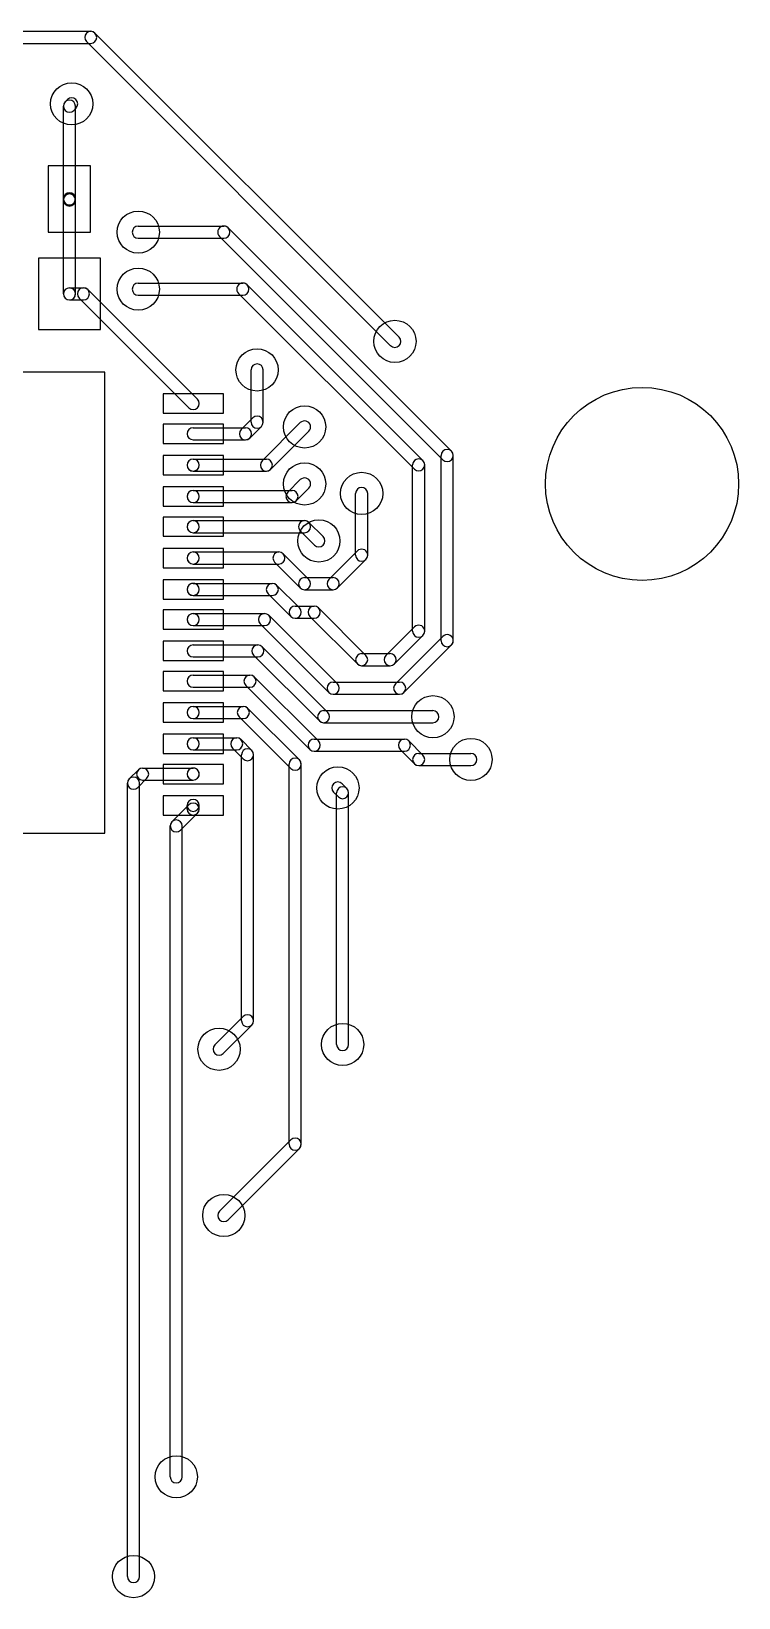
# Model space of a CAD drawing. Extents: x 67 to 209, y -168 to -95.
# Drawn here: x 194.15 to 209.03, y -127.94 to -94.97 of the extents above; entities that cross this region are included whole.
import ezdxf

# ---------------------------------------------------------------- set-up
doc = ezdxf.new("R2010")
doc.units = 0
doc.header["$MEASUREMENT"] = 0
doc.layers.add('BLACK', color=250, linetype='CONTINUOUS')

msp = doc.modelspace()

# ---------------------------------------------------------------- linework, layer by layer
at = {"layer": 'BLACK'}
for p, q in [((95.1, -94.973), (195.4, -94.973)), ((95.1, -95.227), (195.4, -95.227)), ((195.31, -95.1898), (201.71, -101.59)), ((195.49, -95.0102), (201.89, -101.41)), ((194.825, -98.5), (194.825, -96.5475)), ((194.91, -96.4098), (194.863, -96.4574)), ((195.089, -96.5901), (195.042, -96.6377)), ((195.079, -98.5), (195.079, -96.5475)), ((195.397, -97.8015), (194.508, -97.8015)), ((194.508, -97.8015), (194.508, -99.1985)), ((195.397, -99.1985), (195.397, -97.8015)), ((194.825, -98.5116), (194.825, -98.5)), ((194.825, -98.5116), (194.825, -98.5)), ((194.825, -98.5232), (194.825, -98.5116)), ((194.825, -98.5232), (194.825, -98.5116)), ((194.825, -98.5237), (194.825, -98.5232)), ((194.825, -98.5237), (194.825, -98.5232)), ((194.825, -100.5), (194.825, -98.5237)), ((194.826, -98.5111), (194.826, -98.5)), ((194.862, -98.4218), (194.863, -98.4213)), ((195.079, -98.5116), (195.079, -98.5)), ((195.079, -98.5116), (195.079, -98.5)), ((195.079, -98.5232), (195.079, -98.5116)), ((195.079, -98.5232), (195.079, -98.5116)), ((195.079, -98.5237), (195.079, -98.5232)), ((195.079, -98.5237), (195.079, -98.5232)), ((195.079, -100.5), (195.079, -98.5237)), ((195.08, -98.5111), (195.08, -98.5)), ((195.042, -98.6014), (195.042, -98.6009)), ((194.508, -99.1985), (195.397, -99.1985)), ((196.4, -99.073), (198.2, -99.073)), ((202.99, -103.81), (198.29, -99.1102)), ((196.4, -99.327), (198.2, -99.327)), ((202.81, -103.99), (198.11, -99.2898)), ((195.603, -99.7507), (194.302, -99.7507)), ((194.302, -99.7507), (194.302, -101.249)), ((195.603, -101.249), (195.603, -99.7507)), ((194.952, -100.373), (194.953, -100.373)), ((194.953, -100.373), (195.247, -100.373)), ((195.337, -100.41), (197.646, -102.719)), ((196.4, -100.273), (198.6, -100.273)), ((196.4, -100.527), (198.6, -100.527)), ((202.21, -104.19), (198.51, -100.49)), ((202.39, -104.01), (198.69, -100.31)), ((194.952, -100.627), (194.953, -100.627)), ((194.953, -100.627), (195.247, -100.627)), ((195.157, -100.59), (197.466, -102.899)), ((194.302, -101.249), (195.603, -101.249)), ((195.7, -102.15), (192.3, -102.15)), ((195.7, -111.85), (195.7, -102.15)), ((198.773, -103.2), (198.773, -102.1)), ((199.027, -103.2), (199.027, -102.1)), ((198.191, -102.606), (196.921, -102.606)), ((196.921, -102.606), (196.921, -103.012)), ((198.191, -103.012), (198.191, -102.606)), ((196.921, -103.012), (198.191, -103.012)), ((198.81, -103.11), (198.566, -103.354)), ((198.191, -103.241), (196.921, -103.241)), ((196.921, -103.241), (196.921, -103.647)), ((197.556, -103.317), (198.656, -103.317)), ((198.191, -103.647), (198.191, -103.241)), ((198.99, -103.29), (198.746, -103.534)), ((199.006, -104.014), (199.81, -103.21)), ((199.186, -104.194), (199.99, -103.39)), ((196.921, -103.647), (198.191, -103.647)), ((197.556, -103.571), (198.656, -103.571)), ((198.191, -103.901), (196.921, -103.901)), ((196.921, -103.901), (196.921, -104.308)), ((197.467, -104.014), (197.466, -104.015)), ((197.556, -103.977), (197.556, -103.977)), ((197.556, -103.977), (199.096, -103.977)), ((198.191, -104.308), (198.191, -103.901)), ((202.173, -107.6), (202.173, -104.1)), ((202.427, -107.6), (202.427, -104.1)), ((202.773, -107.8), (202.773, -103.9)), ((203.027, -107.8), (203.027, -103.9)), ((196.921, -104.308), (198.191, -104.308)), ((197.556, -104.231), (197.556, -104.231)), ((197.556, -104.231), (199.096, -104.231)), ((197.646, -104.194), (197.646, -104.194)), ((199.545, -104.675), (199.81, -104.41)), ((198.191, -104.562), (196.921, -104.562)), ((196.921, -104.562), (196.921, -104.968)), ((197.556, -104.638), (197.556, -104.638)), ((197.556, -104.638), (199.635, -104.638)), ((197.646, -104.675), (197.646, -104.675)), ((198.191, -104.968), (198.191, -104.562)), ((199.725, -104.855), (199.99, -104.59)), ((200.973, -106), (200.973, -104.7)), ((201.227, -106), (201.227, -104.7)), ((196.921, -104.968), (198.191, -104.968)), ((197.466, -104.855), (197.466, -104.855)), ((197.556, -104.892), (197.556, -104.892)), ((197.556, -104.892), (199.635, -104.892)), ((198.191, -105.197), (196.921, -105.197)), ((196.921, -105.197), (196.921, -105.603)), ((197.466, -105.49), (197.466, -105.49)), ((197.556, -105.273), (197.556, -105.273)), ((197.556, -105.273), (199.9, -105.273)), ((197.646, -105.31), (197.646, -105.31)), ((198.191, -105.603), (198.191, -105.197)), ((200.11, -105.79), (199.81, -105.49)), ((200.29, -105.61), (199.99, -105.31)), ((196.921, -105.603), (198.191, -105.603)), ((197.556, -105.527), (197.556, -105.527)), ((197.556, -105.527), (199.9, -105.527)), ((198.191, -105.857), (196.921, -105.857)), ((196.921, -105.857), (196.921, -106.263)), ((197.466, -105.97), (197.466, -105.97)), ((197.556, -105.933), (197.556, -105.933)), ((197.556, -105.933), (199.36, -105.933)), ((197.646, -106.15), (197.646, -106.15)), ((198.191, -106.263), (198.191, -105.857)), ((199.27, -106.15), (199.81, -106.69)), ((199.45, -105.97), (199.99, -106.51)), ((200.41, -106.51), (201.01, -105.91)), ((200.59, -106.69), (201.19, -106.09)), ((196.921, -106.263), (198.191, -106.263)), ((197.556, -106.187), (197.556, -106.187)), ((197.556, -106.187), (199.36, -106.187)), ((199.9, -106.473), (200.5, -106.473)), ((198.191, -106.517), (196.921, -106.517)), ((196.921, -106.517), (196.921, -106.924)), ((197.467, -106.811), (197.466, -106.81)), ((197.556, -106.594), (197.556, -106.594)), ((197.556, -106.594), (199.221, -106.594)), ((197.646, -106.631), (197.646, -106.631)), ((198.191, -106.924), (198.191, -106.517)), ((199.131, -106.811), (199.61, -107.29)), ((199.311, -106.631), (199.79, -107.11)), ((199.9, -106.727), (200.5, -106.727)), ((196.921, -106.924), (198.191, -106.924)), ((198.191, -107.152), (196.921, -107.152)), ((196.921, -107.152), (196.921, -107.559)), ((197.556, -106.848), (197.556, -106.848)), ((197.556, -106.848), (199.221, -106.848)), ((198.191, -107.559), (198.191, -107.152)), ((199.7, -107.073), (200.1, -107.073)), ((200.19, -107.11), (201.19, -108.11)), ((197.467, -107.446), (197.466, -107.445)), ((197.556, -107.229), (197.556, -107.229)), ((197.556, -107.229), (199.056, -107.229)), ((197.556, -107.483), (197.556, -107.483)), ((197.556, -107.483), (199.056, -107.483)), ((197.646, -107.266), (197.646, -107.266)), ((198.966, -107.446), (200.41, -108.89)), ((199.146, -107.266), (200.59, -108.71)), ((199.7, -107.327), (200.1, -107.327)), ((200.01, -107.29), (201.01, -108.29)), ((196.921, -107.559), (198.191, -107.559)), ((198.191, -107.813), (196.921, -107.813)), ((196.921, -107.813), (196.921, -108.219)), ((198.191, -108.219), (198.191, -107.813)), ((201.61, -108.11), (202.21, -107.51)), ((201.79, -108.29), (202.39, -107.69)), ((201.81, -108.71), (202.81, -107.71)), ((197.556, -107.889), (198.916, -107.889)), ((197.556, -108.143), (198.916, -108.143)), ((198.826, -108.106), (200.21, -109.49)), ((199.006, -107.926), (200.39, -109.31)), ((201.1, -108.073), (201.7, -108.073)), ((201.99, -108.89), (202.99, -107.89)), ((196.921, -108.219), (198.191, -108.219)), ((198.191, -108.448), (196.921, -108.448)), ((196.921, -108.448), (196.921, -108.854)), ((198.191, -108.854), (198.191, -108.448)), ((201.1, -108.327), (201.7, -108.327)), ((197.556, -108.524), (198.751, -108.524)), ((197.556, -108.778), (198.751, -108.778)), ((198.661, -108.741), (200.01, -110.09)), ((198.841, -108.561), (200.19, -109.91)), ((200.5, -108.673), (201.9, -108.673)), ((196.921, -108.854), (198.191, -108.854)), ((198.191, -109.108), (196.921, -109.108)), ((196.921, -109.108), (196.921, -109.515)), ((198.191, -109.515), (198.191, -109.108)), ((200.5, -108.927), (201.9, -108.927)), ((197.467, -109.221), (197.466, -109.222)), ((197.556, -109.184), (197.556, -109.184)), ((197.556, -109.184), (198.611, -109.184)), ((197.556, -109.438), (197.556, -109.438)), ((197.556, -109.438), (198.611, -109.438)), ((197.646, -109.401), (197.646, -109.401)), ((198.521, -109.401), (199.61, -110.49)), ((198.701, -109.221), (199.79, -110.31)), ((200.3, -109.273), (202.6, -109.273)), ((196.921, -109.515), (198.191, -109.515)), ((198.191, -109.769), (196.921, -109.769)), ((196.921, -109.769), (196.921, -110.175)), ((198.191, -110.175), (198.191, -109.769)), ((200.3, -109.527), (202.6, -109.527)), ((197.466, -110.062), (197.466, -110.062)), ((197.556, -109.845), (197.556, -109.845)), ((197.556, -109.845), (198.472, -109.845)), ((197.556, -110.099), (197.556, -110.099)), ((197.556, -110.099), (198.472, -110.099)), ((197.646, -109.882), (197.646, -109.882)), ((198.382, -110.062), (198.61, -110.29)), ((198.562, -109.882), (198.79, -110.11)), ((200.1, -109.873), (202, -109.873)), ((201.91, -110.09), (202.21, -110.39)), ((202.09, -109.91), (202.39, -110.21)), ((196.921, -110.175), (198.191, -110.175)), ((198.191, -110.404), (196.921, -110.404)), ((196.921, -110.404), (196.921, -110.81)), ((198.191, -110.81), (198.191, -110.404)), ((198.573, -115.8), (198.573, -110.2)), ((198.827, -115.8), (198.827, -110.2)), ((199.573, -118.4), (199.573, -110.4)), ((199.827, -118.4), (199.827, -110.4)), ((200.1, -110.127), (202, -110.127)), ((202.3, -110.173), (203.4, -110.173)), ((202.3, -110.427), (203.4, -110.427)), ((196.403, -110.517), (196.21, -110.71)), ((196.583, -110.697), (196.39, -110.89)), ((196.493, -110.48), (197.556, -110.48)), ((196.493, -110.734), (197.556, -110.734)), ((197.466, -110.517), (197.466, -110.517)), ((197.556, -110.48), (197.556, -110.48)), ((197.556, -110.734), (197.556, -110.734)), ((197.646, -110.697), (197.646, -110.697)), ((196.173, -127.5), (196.173, -110.8)), ((196.427, -127.5), (196.427, -110.8)), ((196.921, -110.81), (198.191, -110.81)), ((198.191, -111.064), (196.921, -111.064)), ((196.921, -111.064), (196.921, -111.47)), ((198.191, -111.47), (198.191, -111.064)), ((200.51, -110.99), (200.61, -111.09)), ((200.573, -116.3), (200.573, -111)), ((200.69, -110.81), (200.79, -110.91)), ((200.827, -116.3), (200.827, -111)), ((197.466, -111.254), (197.11, -111.61)), ((197.646, -111.434), (197.29, -111.79)), ((197.429, -111.344), (197.429, -111.267)), ((197.429, -111.267), (197.429, -111.267)), ((197.683, -111.344), (197.683, -111.267)), ((197.683, -111.267), (197.683, -111.267)), ((196.921, -111.47), (198.191, -111.47)), ((197.073, -125.4), (197.073, -111.7)), ((197.327, -125.4), (197.327, -111.7)), ((192.3, -111.85), (195.7, -111.85)), ((198.61, -115.71), (198.01, -116.31)), ((198.79, -115.89), (198.19, -116.49)), ((199.61, -118.31), (198.11, -119.81)), ((199.79, -118.49), (198.29, -119.99))]:
    msp.add_line(p, q, dxfattribs=at)
for centre, radius in [((195, -96.5), 0.4445), ((196.4, -99.2), 0.4445), ((196.4, -100.4), 0.4445), ((201.8, -101.5), 0.4445), ((198.9, -102.1), 0.4445), ((207, -104.5), 2.032), ((199.9, -103.3), 0.4445), ((199.9, -104.5), 0.4445), ((201.1, -104.7), 0.4445), ((200.2, -105.7), 0.4445), ((202.6, -109.4), 0.4445), ((203.4, -110.3), 0.4445), ((200.6, -110.9), 0.4445), ((198.1, -116.4), 0.4445), ((200.7, -116.3), 0.4445), ((198.2, -119.9), 0.4445), ((197.2, -125.4), 0.4445), ((196.3, -127.5), 0.4445)]:
    msp.add_circle(centre, radius, dxfattribs=at)
for centre, start, end in [((195.4, -95.1), 45, 225), ((195.4, -95.1), 270, 450), ((194.952, -96.5475), 360, 540), ((194.952, -96.5475), 134.8, 314.8), ((195, -96.5), -45.2, 134.8), ((194.952, -98.5), 360, 540), ((194.952, -98.5), 360, 540), ((194.952, -98.5116), 360, 540), ((194.952, -98.5116), 360, 540), ((194.952, -98.5232), 360, 540), ((194.952, -98.5232), 360, 540), ((194.952, -98.5237), 360, 540), ((194.952, -98.5116), 135, 315), ((194.952, -98.5), 180, 360), ((194.952, -98.5116), 180, 360), ((194.952, -98.5116), 180, 360), ((194.952, -98.5232), 180, 360), ((194.952, -98.5232), 180, 360), ((194.952, -98.5237), 180, 360), ((194.952, -98.5237), 180, 360), ((194.953, -98.5), 360, 540), ((194.953, -98.5111), 180, 360), ((194.953, -98.5111), 315, 495), ((196.4, -99.2), 90, 270), ((198.2, -99.2), 405, 585), ((198.2, -99.2), 270, 450), ((194.952, -100.5), 90, 270), ((194.952, -100.5), 180, 360), ((194.953, -100.5), 90, 270), ((194.953, -100.5), 270, 450), ((195.247, -100.5), 45, 225), ((195.247, -100.5), 270, 450), ((196.4, -100.4), 90, 270), ((198.6, -100.4), 405, 585), ((198.6, -100.4), 270, 450), ((201.8, -101.5), 225, 405), ((198.9, -102.1), 360, 540), ((197.556, -102.809), 225, 405), ((198.9, -103.2), 180, 360), ((198.9, -103.2), -45, 135), ((199.9, -103.3), 315, 495), ((197.556, -103.444), 90, 270), ((198.656, -103.444), 135, 315), ((198.656, -103.444), 270, 450), ((202.9, -103.9), 360, 540), ((202.9, -103.9), 225, 405), ((197.556, -104.104), 90, 270), ((197.556, -104.104), 90, 270), ((197.556, -104.104), 135, 315), ((197.556, -104.104), -45, 135), ((197.556, -104.104), 270, 450), ((199.096, -104.104), 135, 315), ((199.096, -104.104), 270, 450), ((202.3, -104.1), 360, 540), ((202.3, -104.1), 225, 405), ((199.9, -104.5), 315, 495), ((197.556, -104.765), 90, 270), ((197.556, -104.765), 90, 270), ((197.556, -104.765), 405, 585), ((197.556, -104.765), 225, 405), ((197.556, -104.765), 270, 450), ((199.635, -104.765), 135, 315), ((199.635, -104.765), 270, 450), ((201.1, -104.7), 360, 540), ((197.556, -105.4), 90, 270), ((197.556, -105.4), 90, 270), ((197.556, -105.4), 405, 585), ((197.556, -105.4), 225, 405), ((197.556, -105.4), 270, 450), ((199.9, -105.4), 405, 585), ((199.9, -105.4), 270, 450), ((200.2, -105.7), 225, 405), ((197.556, -106.06), 90, 270), ((197.556, -106.06), 90, 270), ((197.556, -106.06), 135, 315), ((197.556, -106.06), -45, 135), ((197.556, -106.06), 270, 450), ((199.36, -106.06), 45, 225), ((199.36, -106.06), 270, 450), ((201.1, -106), 180, 360), ((201.1, -106), 315, 495), ((199.9, -106.6), 90, 270), ((200.5, -106.6), 270, 450), ((197.556, -106.721), 90, 270), ((197.556, -106.721), 90, 270), ((197.556, -106.721), 405, 585), ((197.556, -106.721), 225, 405), ((197.556, -106.721), 270, 450), ((199.221, -106.721), 45, 225), ((199.221, -106.721), 270, 450), ((199.9, -106.6), 225, 405), ((200.5, -106.6), 135, 315), ((199.7, -107.2), 90, 270), ((199.7, -107.2), 225, 405), ((200.1, -107.2), 45, 225), ((200.1, -107.2), 270, 450), ((197.556, -107.356), 90, 270), ((197.556, -107.356), 90, 270), ((197.556, -107.356), 405, 585), ((197.556, -107.356), 225, 405), ((197.556, -107.356), 270, 450), ((199.056, -107.356), 45, 225), ((199.056, -107.356), 270, 450), ((202.3, -107.6), 315, 495), ((202.3, -107.6), 180, 360), ((202.9, -107.8), 180, 360), ((202.9, -107.8), 315, 495), ((197.556, -108.016), 90, 270), ((198.916, -108.016), 45, 225), ((198.916, -108.016), 270, 450), ((201.1, -108.2), 90, 270), ((201.1, -108.2), 225, 405), ((201.7, -108.2), 135, 315), ((201.7, -108.2), 270, 450), ((197.556, -108.651), 90, 270), ((198.751, -108.651), 45, 225), ((198.751, -108.651), 270, 450), ((200.5, -108.8), 90, 270), ((200.5, -108.8), 225, 405), ((201.9, -108.8), 135, 315), ((201.9, -108.8), 270, 450), ((197.556, -109.311), 90, 270), ((197.556, -109.311), 90, 270), ((197.556, -109.311), 135, 315), ((197.556, -109.311), -45, 135), ((197.556, -109.311), 270, 450), ((198.611, -109.311), 45, 225), ((198.611, -109.311), 270, 450), ((200.3, -109.4), 90, 270), ((200.3, -109.4), 225, 405), ((202.6, -109.4), 270, 450), ((197.556, -109.972), 90, 270), ((197.556, -109.972), 90, 270), ((197.556, -109.972), 405, 585), ((197.556, -109.972), 225, 405), ((197.556, -109.972), 270, 450), ((198.472, -109.972), 45, 225), ((198.472, -109.972), 270, 450), ((198.7, -110.2), 360, 540), ((198.7, -110.2), 225, 405), ((200.1, -110), 90, 270), ((200.1, -110), 225, 405), ((202, -110), 45, 225), ((202, -110), 270, 450), ((199.7, -110.4), 360, 540), ((199.7, -110.4), 225, 405), ((202.3, -110.3), 90, 270), ((202.3, -110.3), 225, 405), ((203.4, -110.3), 270, 450), ((196.3, -110.8), 360, 540), ((196.3, -110.8), 135, 315), ((196.493, -110.607), 90, 270), ((196.493, -110.607), -45, 135), ((197.556, -110.607), 90, 270), ((197.556, -110.607), 135, 315), ((197.556, -110.607), 315, 495), ((197.556, -110.607), 270, 450), ((197.556, -110.607), 270, 450), ((200.6, -110.9), 45, 225), ((200.7, -111), 360, 540), ((200.7, -111), 225, 405), ((197.556, -111.267), 360, 540), ((197.556, -111.267), 360, 540), ((197.556, -111.267), 180, 360), ((197.556, -111.344), 180, 360), ((197.556, -111.344), -45, 135), ((197.2, -111.7), 360, 540), ((197.2, -111.7), 135, 315), ((198.7, -115.8), -45, 135), ((198.7, -115.8), 180, 360), ((198.1, -116.4), 135, 315), ((200.7, -116.3), 180, 360), ((199.7, -118.4), -45, 135), ((199.7, -118.4), 180, 360), ((198.2, -119.9), 135, 315), ((197.2, -125.4), 180, 360), ((196.3, -127.5), 180, 360)]:
    msp.add_arc(centre, 0.127, start, end, dxfattribs=at)

doc.saveas('drawing.dxf')
